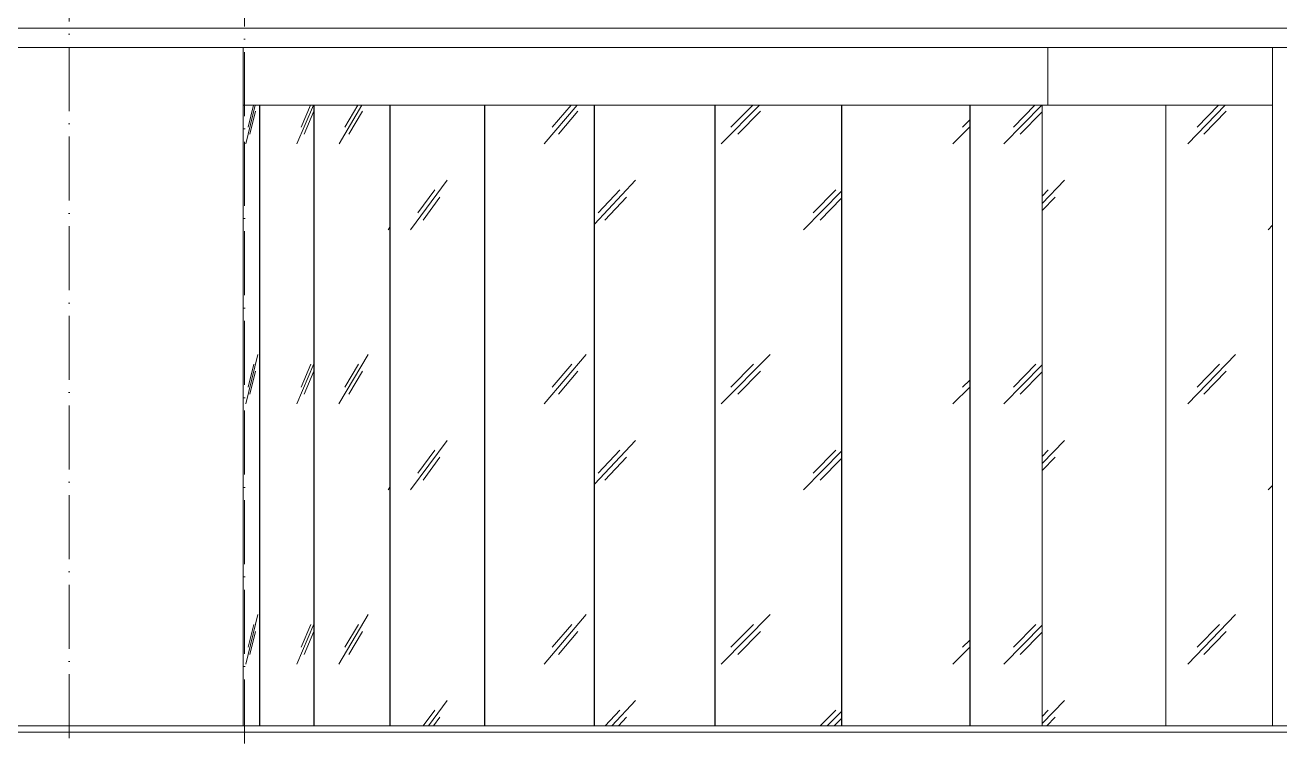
# Model space of a CAD drawing. Header units: millimetres. Extents: x -12680 to 112808, y -16580 to 93550.
# Drawn here: x 39286 to 49090, y 5375 to 10975 of the extents above; entities that cross this region are included whole.
import ezdxf

# ---------------------------------------------------------------- set-up
doc = ezdxf.new("R2010")
doc.units = ezdxf.units.MM
doc.linetypes.add('Grid Line', pattern=[14, 10, -2, 0, -2])
for name, color, linetype, lineweight in [('KINH', 152, 'Continuous', 5), ('NET CAT', 3, 'Continuous', 5), ('NET CATConcrete', 3, 'Continuous', 5), ('NET-CAT', 3, 'Continuous', 9), ('TRUC', 225, 'Continuous', 5)]:
    doc.layers.add(name, color=color, linetype=linetype, lineweight=lineweight)
pattern_1 = [(45.946, (40630.9, 40601.6), (-0.009, 2032), [249.51, -2577.89]), (45.946, (40577.5, 40656.7), (-0.009, 2032), [249.51, -2577.89]), (45.946, (40504.1, 40525.7), (-0.009, 2032), [537.4, -2289.99]), (45.946, (39294, 41963), (-0.009, 2032), [249.51, -2577.89]), (45.946, (39240.6, 42018.2), (-0.009, 2032), [249.51, -2577.89]), (45.946, (39167.2, 41887.1), (-0.009, 2032), [537.405, -2289.99])]

# ---------------------------------------------------------------- blocks, each defined once
blk = doc.blocks.new('System Panel - Glazed-V137-MẶT CẮT B-B')
at = {"layer": 'KINH'}
h = blk.add_hatch(dxfattribs=at)
h.set_pattern_fill('FP_6', color=256, style=0, pattern_type=2)
h.set_pattern_definition(pattern_1)
h.paths.add_polyline_path([(48199.4, 5500), (48199.4, 10350), (47231.9, 10350), (47231.9, 5500)], flags=0)
at = {"layer": 'KINH', "color": 7}
for p, q in [((47231.9, 10350), (47231.9, 5500)), ((48199.4, 5500), (48199.4, 10350))]:
    blk.add_line(p, q, dxfattribs=at)
blk = doc.blocks.new('System Panel - Glazed-V138-MẶT CẮT B-B')
at = {"layer": 'KINH'}
h = blk.add_hatch(dxfattribs=at)
h.set_pattern_fill('FP_6', color=256, style=0, pattern_type=2)
h.set_pattern_definition(pattern_1)
h.paths.add_polyline_path([(48199.4, 5500), (49031.8, 5500), (49031.8, 10350), (48199.4, 10350), (48199.4, 7433.6)], flags=0)
at = {"layer": 'KINH', "color": 7}
blk.add_line((48199.4, 10350), (48199.4, 5500), dxfattribs=at)
blk = doc.blocks.new('System Panel - Glazed-555829-MẶT CẮT B-B')
at = {"layer": 'KINH'}
h = blk.add_hatch(dxfattribs=at)
h.set_pattern_fill('FP_15', color=256, style=0, pattern_type=2)
h.set_pattern_definition([(76.583, (44918.3, 40601.56), (-0.007, 2032), [184.35, -1904.668]), (76.583, (44905.1, 40656.73), (-0.007, 2032), [184.35, -1904.668]), (76.583, (44887.02, 40525.7), (-0.007, 2032), [397.06, -1691.957]), (76.583, (44588.66, 41963), (-0.007, 2032), [184.35, -1904.668]), (76.583, (44575.5, 42018.17), (-0.007, 2032), [184.35, -1904.668]), (76.583, (44557.4, 41887.13), (-0.007, 2032), [397.06, -1691.957])])
h.paths.add_polyline_path([(40990.5, 5500), (41117.5, 5500), (41116, 10350), (40990.5, 10350), (40990.5, 5734.1)], flags=0)
at = {"layer": 'KINH', "color": 7}
blk.add_line((41117.5, 5500), (41117.5, 10350), dxfattribs=at)
blk = doc.blocks.new('System Panel - Glazed-V154-MẶT CẮT B-B')
at = {"layer": 'KINH'}
h = blk.add_hatch(dxfattribs=at)
h.set_pattern_fill('FP_16', color=256, style=0, pattern_type=2)
h.set_pattern_definition([(67.049, (47487.1, 40601.56), (0.001, 2032), [194.733, -2011.95]), (67.049, (47463.7, 40656.7), (0.001, 2032), [194.733, -2011.95]), (67.049, (47431.6, 40525.7), (0.001, 2032), [419.425, -1787.26]), (67.049, (46902, 41963), (0.001, 2032), [194.733, -2011.95]), (67.049, (46878.6, 42018.2), (0.001, 2032), [194.733, -2011.95]), (67.049, (46846.5, 41887.1), (0.001, 2032), [419.425, -1787.26])])
h.paths.add_polyline_path([(41118.3, 5500), (41541.8, 5500), (41541.8, 10350), (41118.3, 10350), (41118.3, 5734.1)], flags=0)
at = {"layer": 'KINH', "color": 7}
for p, q in [((41118.3, 10350), (41118.3, 5500)), ((41541.8, 5500), (41541.8, 10350))]:
    blk.add_line(p, q, dxfattribs=at)
blk = doc.blocks.new('System Panel - Glazed-V155-MẶT CẮT B-B')
at = {"layer": 'KINH'}
h = blk.add_hatch(dxfattribs=at)
h.set_pattern_fill('FP_17', color=256, style=0, pattern_type=2)
h.set_pattern_definition([(59.37, (49033.4, 40601.6), (0.009, 2032), [208.39, -2153.086]), (59.37, (49000.7, 40656.7), (0.009, 2032), [208.39, -2153.086]), (59.37, (48955.8, 40525.7), (0.009, 2032), [448.85, -1912.63]), (59.37, (48215.2, 41963), (0.009, 2032), [208.39, -2153.086]), (59.37, (48182.6, 42018.2), (0.009, 2032), [208.39, -2153.086]), (59.37, (48137.7, 41887.1), (0.009, 2032), [448.85, -1912.63])])
h.paths.add_polyline_path([(41645.8, 5500), (42135.1, 5500), (42135.1, 10350), (41543, 10350), (41543, 5500)], flags=0)
at = {"layer": 'KINH', "color": 7}
for p, q in [((41543, 10350), (41543, 5500)), ((42135.1, 5500), (42135.1, 10350))]:
    blk.add_line(p, q, dxfattribs=at)
blk = doc.blocks.new('System Panel - Glazed-V156-MẶT CẮT B-B')
at = {"layer": 'KINH'}
h = blk.add_hatch(dxfattribs=at)
h.set_pattern_fill('FP_18', color=256, style=0, pattern_type=2)
h.set_pattern_definition([(53.574, (49411, 40601.6), (-0.006, 2032), [222.86, -2302.55]), (53.574, (49370.3, 40656.7), (-0.006, 2032), [222.86, -2302.55]), (53.574, (49314.4, 40525.7), (-0.006, 2032), [480.005, -2045.4]), (53.574, (48391.4, 41963), (-0.006, 2032), [222.86, -2302.55]), (53.574, (48350.6, 42018.2), (-0.006, 2032), [222.86, -2302.55]), (53.574, (48294.7, 41887.1), (-0.006, 2032), [480.005, -2045.4])])
h.paths.add_polyline_path([(42874.8, 5500), (42874.8, 10350), (42136.8, 10350), (42136.8, 5500), (42566.6, 5500)], flags=0)
at = {"layer": 'KINH', "color": 7}
for p, q in [((42136.8, 10350), (42136.8, 5500)), ((42874.8, 5500), (42874.8, 10350))]:
    blk.add_line(p, q, dxfattribs=at)
blk = doc.blocks.new('System Panel - Glazed-V157-MẶT CẮT B-B')
at = {"layer": 'KINH'}
h = blk.add_hatch(dxfattribs=at)
h.set_pattern_fill('FP_19', color=256, style=0, pattern_type=2)
h.set_pattern_definition([(49.454, (48665.7, 40601.6), (0.006, 2032), [235.98, -2438.105]), (49.454, (48618.5, 40656.7), (0.006, 2032), [235.98, -2438.105]), (49.454, (48553.6, 40525.7), (0.006, 2032), [508.26, -2165.82]), (49.454, (47483.7, 41963), (0.006, 2032), [235.98, -2438.105]), (49.454, (47436.5, 42018.2), (0.006, 2032), [235.98, -2438.105]), (49.454, (47371.6, 41887.1), (0.006, 2032), [508.26, -2165.82])])
h.paths.add_polyline_path([(42876.8, 5500), (43732.2, 5500), (43732.2, 10350), (42876.8, 10350), (42876.8, 7433.6)], flags=0)
at = {"layer": 'KINH', "color": 7}
for p, q in [((42876.8, 10350), (42876.8, 5500)), ((43732.2, 5500), (43732.2, 10350))]:
    blk.add_line(p, q, dxfattribs=at)
blk = doc.blocks.new('System Panel - Glazed-V158-MẶT CẮT B-B')
at = {"layer": 'KINH'}
h = blk.add_hatch(dxfattribs=at)
h.set_pattern_fill('FP_20', color=256, style=0, pattern_type=2)
h.set_pattern_definition([(46.769, (47023.7, 40601.6), (0.01, 2032), [246.11, -2542.79]), (46.769, (46971.9, 40656.7), (0.01, 2032), [246.11, -2542.79]), (46.769, (46900.6, 40525.7), (0.01, 2032), [530.09, -2258.82]), (46.769, (45724.8, 41963), (0.01, 2032), [246.11, -2542.79]), (46.769, (45672.9, 42018.2), (0.01, 2032), [246.11, -2542.79]), (46.769, (45601.6, 41887.1), (0.01, 2032), [530.09, -2258.82])])
h.paths.add_polyline_path([(44408.1, 5500), (44674.6, 5500), (44674.6, 10350), (43734.5, 10350), (43734.5, 5500)], flags=0)
h = blk.add_hatch(dxfattribs=at)
h.set_pattern_fill('FP_21', color=256, style=0, pattern_type=2)
h.set_pattern_definition([(71.172, (41211.9, 40601.56), (-0.003, 2032), [189.455, -1957.422]), (71.172, (41193.06, 40656.7), (-0.003, 2032), [189.455, -1957.422]), (71.172, (41167.2, 40525.7), (-0.003, 2032), [408.058, -1738.82]), (71.172, (40740.7, 41963), (-0.003, 2032), [189.455, -1957.422]), (71.172, (40721.9, 42018.2), (-0.003, 2032), [189.455, -1957.422]), (71.172, (40696.05, 41887.1), (-0.003, 2032), [408.058, -1738.82])])
h.paths.add_polyline_path([(44677, 5500), (44677, 10350), (44674.6, 10350), (44674.6, 5500)], flags=0)
at = {"layer": 'KINH', "color": 7}
for p, q in [((43734.5, 10350), (43734.5, 5500)), ((44674.6, 5500), (44674.6, 10350))]:
    blk.add_line(p, q, dxfattribs=at)
blk = doc.blocks.new('System Panel - Glazed-V159-MẶT CẮT B-B')
at = {"layer": 'KINH'}
h = blk.add_hatch(dxfattribs=at)
h.set_pattern_fill('FP_22', color=256, style=0, pattern_type=2)
h.set_pattern_definition([(45.33, (44853.5, 40601.6), (0.01, 2032), [252.14, -2605.11]), (45.33, (44799, 40656.7), (0.01, 2032), [252.14, -2605.11]), (45.33, (44724, 40525.7), (0.01, 2032), [543.08, -2314.18]), (45.33, (43487.6, 41963), (0.01, 2032), [252.14, -2605.11]), (45.33, (43433, 42018.2), (0.01, 2032), [252.14, -2605.11]), (45.33, (43358, 41887.1), (0.01, 2032), [543.08, -2314.18])])
h.paths.add_polyline_path([(44677, 5500), (45665.5, 5500), (45665.5, 10350), (44677, 10350), (44677, 7433.6)], flags=0)
at = {"layer": 'KINH', "color": 7}
for p, q in [((44677, 10350), (44677, 5500)), ((45665.5, 5500), (45665.5, 10350))]:
    blk.add_line(p, q, dxfattribs=at)
blk = doc.blocks.new('System Panel - Glazed-V160-MẶT CẮT B-B')
at = {"layer": 'KINH'}
h = blk.add_hatch(dxfattribs=at)
h.set_pattern_fill('FP_23', color=256, style=0, pattern_type=2)
h.set_pattern_definition([(45.029, (42604.6, 40601.6), (-0.007, 2032), [253.47, -2618.77]), (45.029, (42549.5, 40656.7), (-0.007, 2032), [253.47, -2618.77]), (45.029, (42473.7, 40525.7), (-0.007, 2032), [545.93, -2326.31]), (45.029, (41224.2, 41963), (-0.007, 2032), [253.47, -2618.77]), (45.029, (41169.1, 42018.2), (-0.007, 2032), [253.47, -2618.77]), (45.029, (41093.3, 41887.1), (-0.007, 2032), [545.93, -2326.31])])
h.paths.add_polyline_path([(46249.6, 5500), (46667, 5500), (46667, 10350), (45668, 10350), (45668, 5500)], flags=0)
at = {"layer": 'KINH', "color": 7}
for p, q in [((45668, 10350), (45668, 5500)), ((46667, 5500), (46667, 10350))]:
    blk.add_line(p, q, dxfattribs=at)
blk = doc.blocks.new('System Panel - Glazed-613191-MẶT CẮT B-B')
at = {"layer": 'KINH'}
h = blk.add_hatch(dxfattribs=at)
h.set_pattern_fill('FP_24', color=256, style=0, pattern_type=2)
h.set_pattern_definition([(45.573, (41084.4, 40601.6), (-0.01, 2032), [251.1, -2594.29]), (45.573, (41030.3, 40656.7), (-0.01, 2032), [251.1, -2594.29]), (45.573, (40956, 40525.7), (-0.01, 2032), [540.82, -2304.56]), (45.573, (39730, 41963), (-0.01, 2032), [251.1, -2594.29]), (45.573, (39676, 42018.2), (-0.01, 2032), [251.1, -2594.29]), (45.573, (39601.6, 41887.1), (-0.01, 2032), [540.82, -2304.56])])
h.paths.add_polyline_path([(47231.2, 5500), (47229.7, 10350), (46668.9, 10350), (46668.9, 5500)], flags=0)
h = blk.add_hatch(dxfattribs=at)
h.set_pattern_fill('FP_25', color=256, style=0, pattern_type=2)
h.set_pattern_definition([(78.801, (48977.04, 40601.56), (0.0106, 2032), [182.798, -1888.643]), (78.801, (48966.1, 40656.73), (0.0106, 2032), [182.798, -1888.643]), (78.801, (48951.1, 40525.7), (0.0106, 2032), [393.72, -1677.722]), (78.801, (48703.47, 41963), (0.0106, 2032), [182.798, -1888.643]), (78.801, (48692.55, 42018.17), (0.0106, 2032), [182.798, -1888.643]), (78.801, (48677.53, 41887.13), (0.0106, 2032), [393.72, -1677.722])])
h.paths.add_polyline_path([(46667, 5500), (46668.9, 5500), (46667, 7433.6)], flags=0)
at = {"layer": 'KINH', "color": 7}
for p, q in [((46668.9, 10350), (46668.9, 5500)), ((47231.2, 5500), (47231.2, 10350))]:
    blk.add_line(p, q, dxfattribs=at)
blk = doc.blocks.new('ALC1807-ASCENT PLAZA-TANG 1_2_rvt-1-MẶT CẮT B-B')
at = {"layer": 'NET-CAT', "lineweight": 15}
for p, q in [((26040.5, 10950), (83537.5, 10950)), ((83537.5, 5500), (28200.8, 5500)), ((28200.8, 5450), (83537.5, 5450))]:
    blk.add_line(p, q, dxfattribs=at)
at = {"color": 250, "lineweight": 9}
for name in ['System Panel - Glazed-555829-MẶT CẮT B-B', 'System Panel - Glazed-V154-MẶT CẮT B-B', 'System Panel - Glazed-V155-MẶT CẮT B-B', 'System Panel - Glazed-V156-MẶT CẮT B-B', 'System Panel - Glazed-V157-MẶT CẮT B-B', 'System Panel - Glazed-V158-MẶT CẮT B-B', 'System Panel - Glazed-V159-MẶT CẮT B-B', 'System Panel - Glazed-V160-MẶT CẮT B-B', 'System Panel - Glazed-613191-MẶT CẮT B-B', 'System Panel - Glazed-V137-MẶT CẮT B-B', 'System Panel - Glazed-V138-MẶT CẮT B-B']:
    blk.add_blockref(name, (0, 0), dxfattribs=at)

msp = doc.modelspace()

# ---------------------------------------------------------------- linework, layer by layer
at = {"layer": 'NET CAT'}
for p, q in [((40990.5, 10800), (40990.5, 5500)), ((49031.8, 5500), (49031.8, 10800))]:
    msp.add_line(p, q, dxfattribs=at)
at = {"layer": 'NET CATConcrete'}
for p, q in [((47277.1, 10800), (47277.1, 10350)), ((47277.1, 10350), (47277.1, 10800)), ((47277.1, 10350), (40989.4, 10350)), ((49031.8, 10350), (47277.1, 10350))]:
    msp.add_line(p, q, dxfattribs=at)
at = {"layer": 'NET-CAT', "lineweight": 15}
for p, q in [((77213.6, 10950), (27950.5, 10950)), ((27950.5, 10800), (77213.6, 10800)), ((77213.6, 5450), (27950.5, 5450))]:
    msp.add_line(p, q, dxfattribs=at)
at = {"layer": 'TRUC', "linetype": 'Grid Line', "ltscale": 50}
for p, q in [((39630.5, -7898.8), (39630.5, 91838.4)), ((41000.5, -11438.8), (41000.5, 91838.4)), ((-12679, 5500), (108517.8, 5500))]:
    msp.add_line(p, q, dxfattribs=at)

# ---------------------------------------------------------------- block references
at = {"lineweight": 5}
msp.add_blockref('ALC1807-ASCENT PLAZA-TANG 1_2_rvt-1-MẶT CẮT B-B', (0, 0), dxfattribs=at)

doc.saveas('drawing.dxf')
